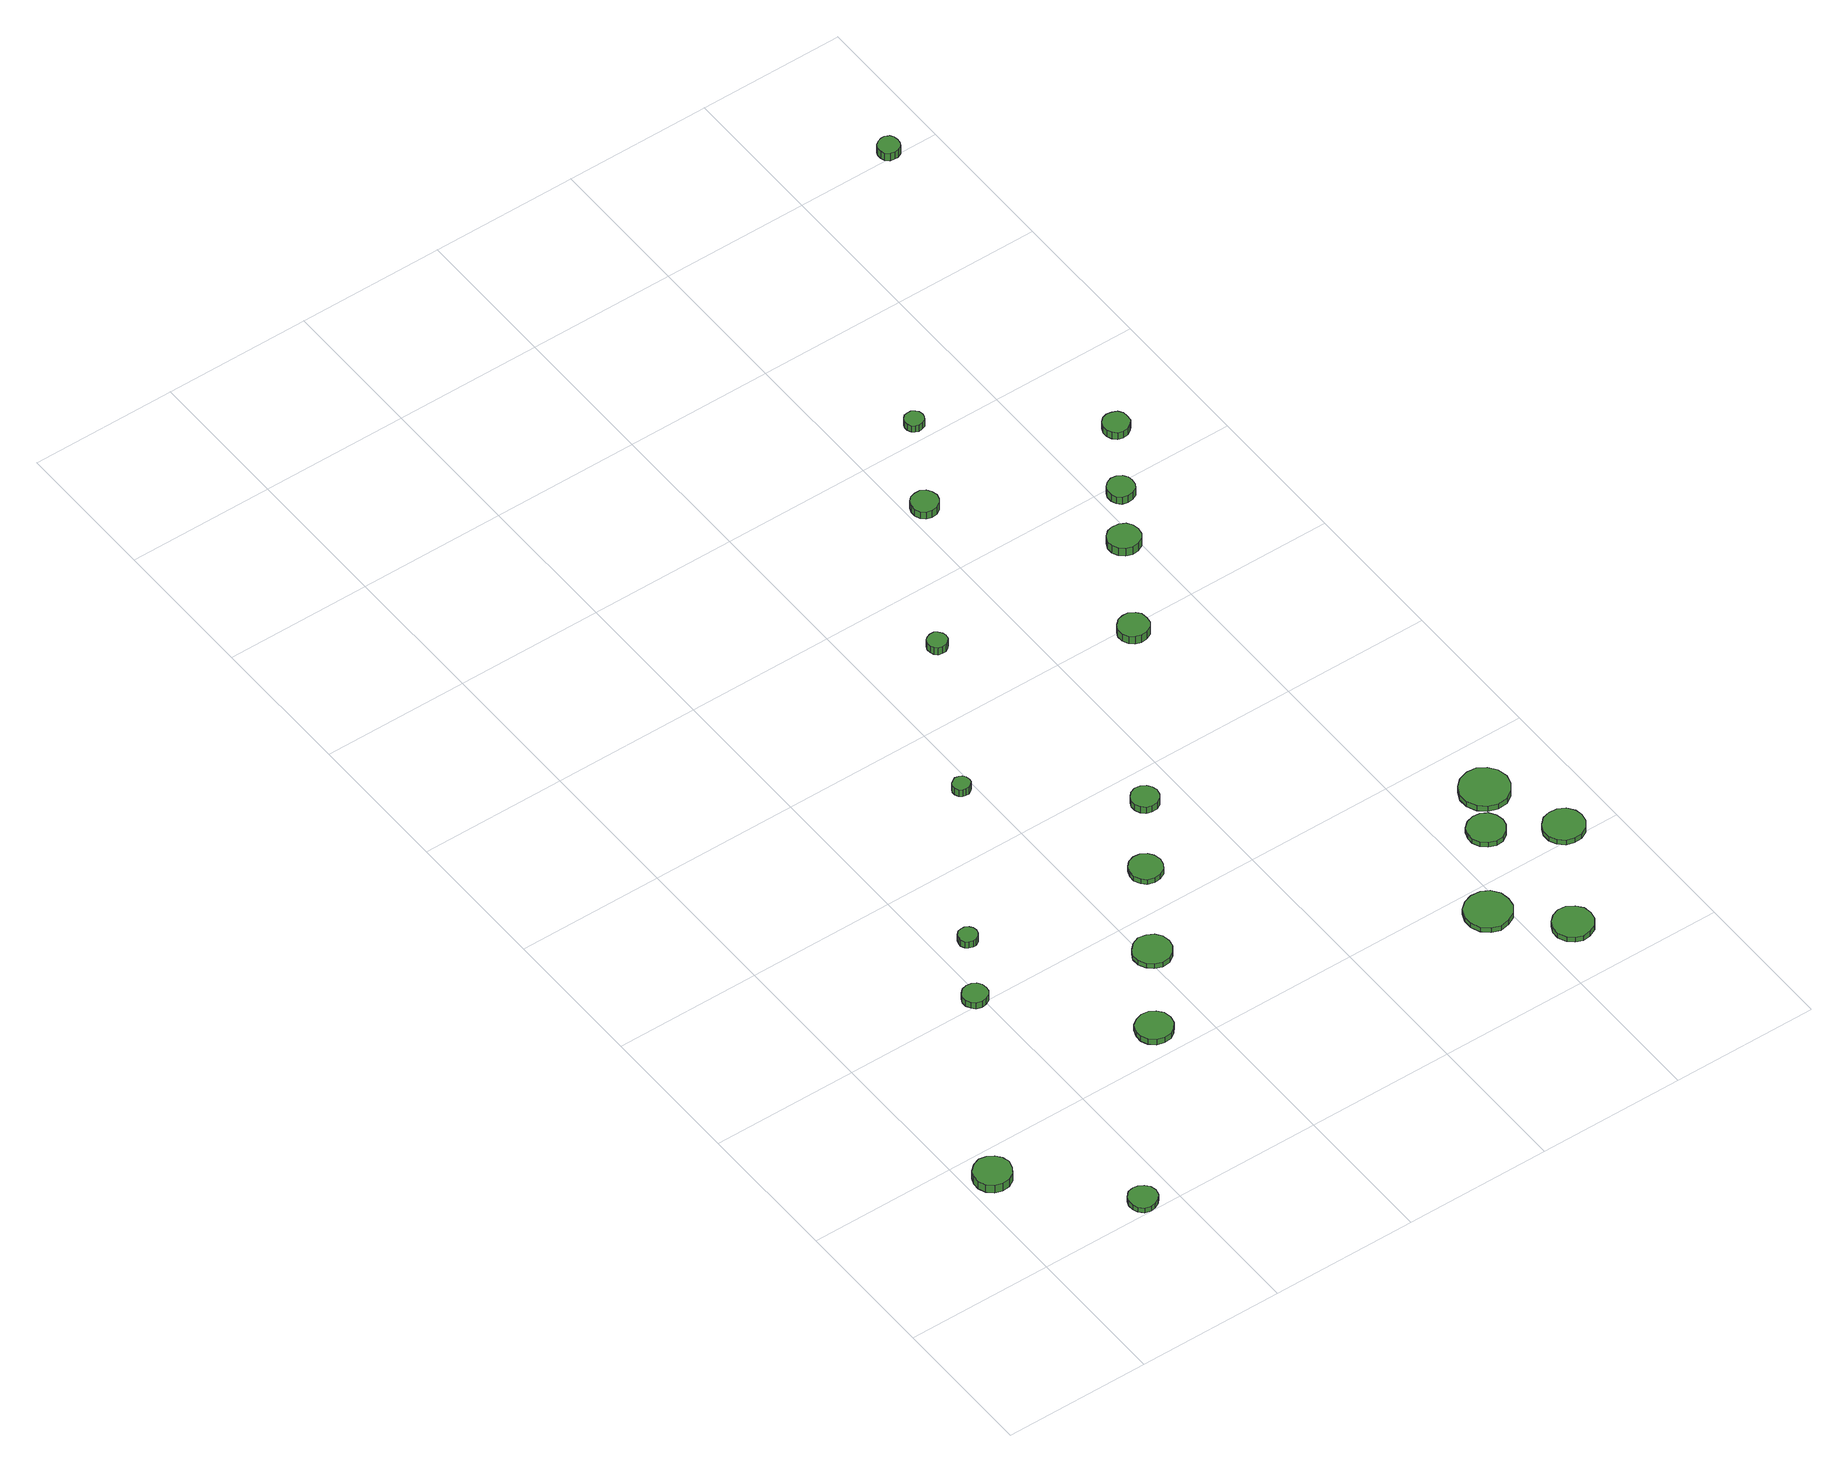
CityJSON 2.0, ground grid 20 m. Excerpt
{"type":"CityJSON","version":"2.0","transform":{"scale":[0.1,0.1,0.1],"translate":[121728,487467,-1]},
"CityObjects":{
"tree1":{"type":"SolitaryVegetationObject","attributes":{"function":"something"},"geometry":[{"type":"MultiSurface","lod":"1","boundaries":[[[0,1,2,3,4,5,6,7,8,9,10,11,12,13,14]],[[15,16,17,18,19,20,21,22,23,24,25,26,27,28,29]],[[0,29,28,1]],[[1,28,27,2]],[[2,27,26,3]],[[3,26,25,4]],[[4,25,24,5]],[[5,24,23,6]],[[6,23,22,7]],[[7,22,21,8]],[[8,21,20,9]],[[9,20,19,10]],[[10,19,18,11]],[[11,18,17,12]],[[12,17,16,13]],[[13,16,15,14]],[[14,15,29,0]]]}]},
"tree2":{"type":"SolitaryVegetationObject","attributes":{"function":"something"},"geometry":[{"type":"MultiSurface","lod":"1","boundaries":[[[30,31,32,33,34,35,36,37,38,39,40,41,42,43,44]],[[45,46,47,48,49,50,51,52,53,54,55,56,57,58,59]],[[30,59,58,31]],[[31,58,57,32]],[[32,57,56,33]],[[33,56,55,34]],[[34,55,54,35]],[[35,54,53,36]],[[36,53,52,37]],[[37,52,51,38]],[[38,51,50,39]],[[39,50,49,40]],[[40,49,48,41]],[[41,48,47,42]],[[42,47,46,43]],[[43,46,45,44]],[[44,45,59,30]]]}]},
"tree3":{"type":"SolitaryVegetationObject","attributes":{"function":"something"},"geometry":[{"type":"MultiSurface","lod":"1","boundaries":[[[60,61,62,63,64,65,66,67,68,69,70,71,72,73,74]],[[75,76,77,78,79,80,81,82,83,84,85,86,87,88,89]],[[60,89,88,61]],[[61,88,87,62]],[[62,87,86,63]],[[63,86,85,64]],[[64,85,84,65]],[[65,84,83,66]],[[66,83,82,67]],[[67,82,81,68]],[[68,81,80,69]],[[69,80,79,70]],[[70,79,78,71]],[[71,78,77,72]],[[72,77,76,73]],[[73,76,75,74]],[[74,75,89,60]]]}]},
"tree4":{"type":"SolitaryVegetationObject","attributes":{"function":"something"},"geometry":[{"type":"MultiSurface","lod":"1","boundaries":[[[90,91,92,93,94,95,96,97,98,99,100,101,102,103,104]],[[105,106,107,108,109,110,111,112,113,114,115,116,117,118,119]],[[90,119,118,91]],[[91,118,117,92]],[[92,117,116,93]],[[93,116,115,94]],[[94,115,114,95]],[[95,114,113,96]],[[96,113,112,97]],[[97,112,111,98]],[[98,111,110,99]],[[99,110,109,100]],[[100,109,108,101]],[[101,108,107,102]],[[102,107,106,103]],[[103,106,105,104]],[[104,105,119,90]]]}]},
"tree5":{"type":"SolitaryVegetationObject","attributes":{"function":"something"},"geometry":[{"type":"MultiSurface","lod":"1","boundaries":[[[120,121,122,123,124,125,126,127,128,129,130,131,132,133,134]],[[135,136,137,138,139,140,141,142,143,144,145,146,147,148,149]],[[120,149,148,121]],[[121,148,147,122]],[[122,147,146,123]],[[123,146,145,124]],[[124,145,144,125]],[[125,144,143,126]],[[126,143,142,127]],[[127,142,141,128]],[[128,141,140,129]],[[129,140,139,130]],[[130,139,138,131]],[[131,138,137,132]],[[132,137,136,133]],[[133,136,135,134]],[[134,135,149,120]]]}]},
"tree6":{"type":"SolitaryVegetationObject","attributes":{"function":"something"},"geometry":[{"type":"MultiSurface","lod":"1","boundaries":[[[150,151,152,153,154,155,156,157,158,159,160,161,162,163,164]],[[165,166,167,168,169,170,171,172,173,174,175,176,177,178,179]],[[150,179,178,151]],[[151,178,177,152]],[[152,177,176,153]],[[153,176,175,154]],[[154,175,174,155]],[[155,174,173,156]],[[156,173,172,157]],[[157,172,171,158]],[[158,171,170,159]],[[159,170,169,160]],[[160,169,168,161]],[[161,168,167,162]],[[162,167,166,163]],[[163,166,165,164]],[[164,165,179,150]]]}]},
"tree7":{"type":"SolitaryVegetationObject","attributes":{"function":"something"},"geometry":[{"type":"MultiSurface","lod":"1","boundaries":[[[180,181,182,183,184,185,186,187,188,189,190,191,192,193,194]],[[195,196,197,198,199,200,201,202,203,204,205,206,207,208,209]],[[180,209,208,181]],[[181,208,207,182]],[[182,207,206,183]],[[183,206,205,184]],[[184,205,204,185]],[[185,204,203,186]],[[186,203,202,187]],[[187,202,201,188]],[[188,201,200,189]],[[189,200,199,190]],[[190,199,198,191]],[[191,198,197,192]],[[192,197,196,193]],[[193,196,195,194]],[[194,195,209,180]]]}]},
"tree8":{"type":"SolitaryVegetationObject","attributes":{"function":"something"},"geometry":[{"type":"MultiSurface","lod":"1","boundaries":[[[210,211,212,213,214,215,216,217,218,219,220,221,222,223,224]],[[225,226,227,228,229,230,231,232,233,234,235,236,237,238,239]],[[210,239,238,211]],[[211,238,237,212]],[[212,237,236,213]],[[213,236,235,214]],[[214,235,234,215]],[[215,234,233,216]],[[216,233,232,217]],[[217,232,231,218]],[[218,231,230,219]],[[219,230,229,220]],[[220,229,228,221]],[[221,228,227,222]],[[222,227,226,223]],[[223,226,225,224]],[[224,225,239,210]]]}]},
"tree9":{"type":"SolitaryVegetationObject","attributes":{"function":"something"},"geometry":[{"type":"MultiSurface","lod":"1","boundaries":[[[240,241,242,243,244,245,246,247,248,249,250,251,252,253,254]],[[255,256,257,258,259,260,261,262,263,264,265,266,267,268,269]],[[240,269,268,241]],[[241,268,267,242]],[[242,267,266,243]],[[243,266,265,244]],[[244,265,264,245]],[[245,264,263,246]],[[246,263,262,247]],[[247,262,261,248]],[[248,261,260,249]],[[249,260,259,250]],[[250,259,258,251]],[[251,258,257,252]],[[252,257,256,253]],[[253,256,255,254]],[[254,255,269,240]]]}]},
"tree10":{"type":"SolitaryVegetationObject","attributes":{"function":"something"},"geometry":[{"type":"MultiSurface","lod":"1","boundaries":[[[270,271,272,273,274,275,276,277,278,279,280,281,282,283,284]],[[285,286,287,288,289,290,291,292,293,294,295,296,297,298,299]],[[270,299,298,271]],[[271,298,297,272]],[[272,297,296,273]],[[273,296,295,274]],[[274,295,294,275]],[[275,294,293,276]],[[276,293,292,277]],[[277,292,291,278]],[[278,291,290,279]],[[279,290,289,280]],[[280,289,288,281]],[[281,288,287,282]],[[282,287,286,283]],[[283,286,285,284]],[[284,285,299,270]]]}]},
"tree11":{"type":"SolitaryVegetationObject","attributes":{"function":"something"},"geometry":[{"type":"MultiSurface","lod":"1","boundaries":[[[300,301,302,303,304,305,306,307,308,309,310,311,312,313,314]],[[315,316,317,318,319,320,321,322,323,324,325,326,327,328,329]],[[300,329,328,301]],[[301,328,327,302]],[[302,327,326,303]],[[303,326,325,304]],[[304,325,324,305]],[[305,324,323,306]],[[306,323,322,307]],[[307,322,321,308]],[[308,321,320,309]],[[309,320,319,310]],[[310,319,318,311]],[[311,318,317,312]],[[312,317,316,313]],[[313,316,315,314]],[[314,315,329,300]]]}]},
"tree12":{"type":"SolitaryVegetationObject","attributes":{"function":"something"},"geometry":[{"type":"MultiSurface","lod":"1","boundaries":[[[330,331,332,333,334,335,336,337,338,339,340,341,342,343,344]],[[345,346,347,348,349,350,351,352,353,354,355,356,357,358,359]],[[330,359,358,331]],[[331,358,357,332]],[[332,357,356,333]],[[333,356,355,334]],[[334,355,354,335]],[[335,354,353,336]],[[336,353,352,337]],[[337,352,351,338]],[[338,351,350,339]],[[339,350,349,340]],[[340,349,348,341]],[[341,348,347,342]],[[342,347,346,343]],[[343,346,345,344]],[[344,345,359,330]]]}]},
"tree13":{"type":"SolitaryVegetationObject","attributes":{"function":"something"},"geometry":[{"type":"MultiSurface","lod":"1","boundaries":[[[360,361,362,363,364,365,366,367,368,369,370,371,372,373,374]],[[375,376,377,378,379,380,381,382,383,384,385,386,387,388,389]],[[360,389,388,361]],[[361,388,387,362]],[[362,387,386,363]],[[363,386,385,364]],[[364,385,384,365]],[[365,384,383,366]],[[366,383,382,367]],[[367,382,381,368]],[[368,381,380,369]],[[369,380,379,370]],[[370,379,378,371]],[[371,378,377,372]],[[372,377,376,373]],[[373,376,375,374]],[[374,375,389,360]]]}]},
"tree14":{"type":"SolitaryVegetationObject","attributes":{"function":"something"},"geometry":[{"type":"MultiSurface","lod":"1","boundaries":[[[390,391,392,393,394,395,396,397,398,399,400,401,402,403,404]],[[405,406,407,408,409,410,411,412,413,414,415,416,417,418,419]],[[390,419,418,391]],[[391,418,417,392]],[[392,417,416,393]],[[393,416,415,394]],[[394,415,414,395]],[[395,414,413,396]],[[396,413,412,397]],[[397,412,411,398]],[[398,411,410,399]],[[399,410,409,400]],[[400,409,408,401]],[[401,408,407,402]],[[402,407,406,403]],[[403,406,405,404]],[[404,405,419,390]]]}]},
"tree15":{"type":"SolitaryVegetationObject","attributes":{"function":"something"},"geometry":[{"type":"MultiSurface","lod":"1","boundaries":[[[420,421,422,423,424,425,426,427,428,429,430,431,432,433,434]],[[435,436,437,438,439,440,441,442,443,444,445,446,447,448,449]],[[420,449,448,421]],[[421,448,447,422]],[[422,447,446,423]],[[423,446,445,424]],[[424,445,444,425]],[[425,444,443,426]],[[426,443,442,427]],[[427,442,441,428]],[[428,441,440,429]],[[429,440,439,430]],[[430,439,438,431]],[[431,438,437,432]],[[432,437,436,433]],[[433,436,435,434]],[[434,435,449,420]]]}]},
"tree16":{"type":"SolitaryVegetationObject","attributes":{"function":"something"},"geometry":[{"type":"MultiSurface","lod":"1","boundaries":[[[450,451,452,453,454,455,456,457,458,459,460,461,462,463,464]],[[465,466,467,468,469,470,471,472,473,474,475,476,477,478,479]],[[450,479,478,451]],[[451,478,477,452]],[[452,477,476,453]],[[453,476,475,454]],[[454,475,474,455]],[[455,474,473,456]],[[456,473,472,457]],[[457,472,471,458]],[[458,471,470,459]],[[459,470,469,460]],[[460,469,468,461]],[[461,468,467,462]],[[462,467,466,463]],[[463,466,465,464]],[[464,465,479,450]]]}]},
"tree17":{"type":"SolitaryVegetationObject","attributes":{"function":"something"},"geometry":[{"type":"MultiSurface","lod":"1","boundaries":[[[480,481,482,483,484,485,486,487,488,489,490,491,492,493,494]],[[495,496,497,498,499,500,501,502,503,504,505,506,507,508,509]],[[480,509,508,481]],[[481,508,507,482]],[[482,507,506,483]],[[483,506,505,484]],[[484,505,504,485]],[[485,504,503,486]],[[486,503,502,487]],[[487,502,501,488]],[[488,501,500,489]],[[489,500,499,490]],[[490,499,498,491]],[[491,498,497,492]],[[492,497,496,493]],[[493,496,495,494]],[[494,495,509,480]]]}]},
"tree18":{"type":"SolitaryVegetationObject","attributes":{"function":"something"},"geometry":[{"type":"MultiSurface","lod":"1","boundaries":[[[510,511,512,513,514,515,516,517,518,519,520,521,522,523,524]],[[525,526,527,528,529,530,531,532,533,534,535,536,537,538,539]],[[510,539,538,511]],[[511,538,537,512]],[[512,537,536,513]],[[513,536,535,514]],[[514,535,534,515]],[[515,534,533,516]],[[516,533,532,517]],[[517,532,531,518]],[[518,531,530,519]],[[519,530,529,520]],[[520,529,528,521]],[[521,528,527,522]],[[522,527,526,523]],[[523,526,525,524]],[[524,525,539,510]]]}]},
"tree19":{"type":"SolitaryVegetationObject","attributes":{"function":"something"},"geometry":[{"type":"MultiSurface","lod":"1","boundaries":[[[540,541,542,543,544,545,546,547,548,549,550,551,552,553,554]],[[555,556,557,558,559,560,561,562,563,564,565,566,567,568,569]],[[540,569,568,541]],[[541,568,567,542]],[[542,567,566,543]],[[543,566,565,544]],[[544,565,564,545]],[[545,564,563,546]],[[546,563,562,547]],[[547,562,561,548]],[[548,561,560,549]],[[549,560,559,550]],[[550,559,558,551]],[[551,558,557,552]],[[552,557,556,553]],[[553,556,555,554]],[[554,555,569,540]]]}]},
"tree20":{"type":"SolitaryVegetationObject","attributes":{"function":"something"},"geometry":[{"type":"MultiSurface","lod":"1","boundaries":[[[570,571,572,573,574,575,576,577,578,579,580,581,582,583,584]],[[585,586,587,588,589,590,591,592,593,594,595,596,597,598,599]],[[570,599,598,571]],[[571,598,597,572]],[[572,597,596,573]],[[573,596,595,574]],[[574,595,594,575]],[[575,594,593,576]],[[576,593,592,577]],[[577,592,591,578]],[[578,591,590,579]],[[579,590,589,580]],[[580,589,588,581]],[[581,588,587,582]],[[582,587,586,583]],[[583,586,585,584]],[[584,585,599,570]]]}]},
"tree21":{"type":"SolitaryVegetationObject","attributes":{"function":"something"},"geometry":[{"type":"MultiSurface","lod":"1","boundaries":[[[600,601,602,603,604,605,606,607,608,609,610,611,612,613,614]],[[615,616,617,618,619,620,621,622,623,624,625,626,627,628,629]],[[600,629,628,601]],[[601,628,627,602]],[[602,627,626,603]],[[603,626,625,604]],[[604,625,624,605]],[[605,624,623,606]],[[606,623,622,607]],[[607,622,621,608]],[[608,621,620,609]],[[609,620,619,610]],[[610,619,618,611]],[[611,618,617,612]],[[612,617,616,613]],[[613,616,615,614]],[[614,615,629,600]]]}]},
"tree22":{"type":"SolitaryVegetationObject","attributes":{"function":"something"},"geometry":[{"type":"MultiSurface","lod":"1","boundaries":[[[630,631,632,633,634,635,636,637,638,639,640,641,642,643,644]],[[645,646,647,648,649,650,651,652,653,654,655,656,657,658,659]],[[630,659,658,631]],[[631,658,657,632]],[[632,657,656,633]],[[633,656,655,634]],[[634,655,654,635]],[[635,654,653,636]],[[636,653,652,637]],[[637,652,651,638]],[[638,651,650,639]],[[639,650,649,640]],[[640,649,648,641]],[[641,648,647,642]],[[642,647,646,643]],[[643,646,645,644]],[[644,645,659,630]]]}]}
},
"vertices":[
[59,157,21],[56,167,21],[50,175,21],[41,180,21],[31,182,21],[21,178,21],[13,171,21],[9,162,21],[9,152,21],[13,142,21],[21,135,21],[31,132,21],[41,133,21],[50,138,21],[56,147,21],[56,147,8],[50,138,8],[41,133,8],[31,132,8],[21,135,8],[13,142,8],[9,152,8],[9,162,8],[13,171,8],[21,178,8],[31,182,8],[41,180,8],[50,175,8],[56,167,8],[59,157,8],
[178,19,15],[176,27,15],[171,33,15],[164,37,15],[157,38,15],[149,36,15],[143,30,15],[140,23,15],[140,15,15],[143,8,15],[149,2,15],[157,0,15],[164,1,15],[171,5,15],[176,11,15],[176,11,7],[171,5,7],[164,1,7],[157,0,7],[149,2,7],[143,8,7],[140,15,7],[140,23,7],[143,30,7],[149,36,7],[157,38,7],[164,37,7],[171,33,7],[176,27,7],[178,19,7],
[209,410,17],[208,417,17],[204,423,17],[198,426,17],[191,427,17],[184,425,17],[179,420,17],[176,414,17],[176,407,17],[179,401,17],[184,396,17],[191,394,17],[198,395,17],[204,398,17],[208,404,17],[208,404,7],[204,398,7],[198,395,7],[191,394,7],[184,396,7],[179,401,7],[176,407,7],[176,414,7],[179,420,7],[184,425,7],[191,427,7],[198,426,7],[204,423,7],[208,417,7],[209,410,7],
[255,494,18],[254,499,18],[251,503,18],[246,506,18],[241,506,18],[236,505,18],[232,501,18],[230,496,18],[230,491,18],[232,486,18],[236,483,18],[241,481,18],[246,481,18],[251,484,18],[254,488,18],[254,488,7],[251,484,7],[246,481,7],[241,481,7],[236,483,7],[232,486,7],[230,491,7],[230,496,7],[232,501,7],[236,505,7],[241,506,7],[246,506,7],[251,503,7],[254,499,7],[255,494,7],
[361,240,16],[359,250,16],[353,258,16],[345,263,16],[335,264,16],[325,261,16],[317,255,16],[313,245,16],[313,235,16],[317,226,16],[325,219,16],[335,216,16],[345,217,16],[353,222,16],[359,230,16],[359,230,7],[353,222,7],[345,217,7],[335,216,7],[325,219,7],[317,226,7],[313,235,7],[313,245,7],[317,255,7],[325,261,7],[335,264,7],[345,263,7],[353,258,7],[359,250,7],[361,240,7],
[435,344,15],[433,355,15],[427,363,15],[418,368,15],[407,370,15],[397,366,15],[390,359,15],[385,350,15],[385,339,15],[390,330,15],[397,323,15],[407,319,15],[418,320,15],[427,326,15],[433,334,15],[433,334,7],[427,326,7],[418,320,7],[407,319,7],[397,323,7],[390,330,7],[385,339,7],[385,350,7],[390,359,7],[397,366,7],[407,370,7],[418,368,7],[427,363,7],[433,355,7],[435,344,7],
[392,696,25],[391,701,25],[388,705,25],[384,707,25],[379,708,25],[375,706,25],[371,703,25],[369,699,25],[369,694,25],[371,689,25],[375,686,25],[379,685,25],[384,685,25],[388,688,25],[391,691,25],[391,691,13],[388,688,13],[384,685,13],[379,685,13],[375,686,13],[371,689,13],[369,694,13],[369,699,13],[371,703,13],[375,706,13],[379,708,13],[384,707,13],[388,705,13],[391,701,13],[392,696,13],
[506,460,15],[504,469,15],[499,476,15],[491,481,15],[482,482,15],[473,479,15],[467,473,15],[463,464,15],[463,455,15],[467,447,15],[473,441,15],[482,438,15],[491,439,15],[499,443,15],[504,451,15],[504,451,7],[499,443,7],[491,439,7],[482,438,7],[473,441,7],[467,447,7],[463,455,7],[463,464,7],[467,473,7],[473,479,7],[482,482,7],[491,481,7],[499,476,7],[504,469,7],[506,460,7],
[569,553,18],[567,560,18],[563,566,18],[556,570,18],[548,571,18],[541,568,18],[536,563,18],[533,556,18],[533,549,18],[536,542,18],[541,537,18],[548,535,18],[556,535,18],[563,539,18],[567,545,18],[567,545,7],[563,539,7],[556,535,7],[548,535,7],[541,537,7],[536,542,7],[533,549,7],[533,556,7],[536,563,7],[541,568,7],[548,571,7],[556,570,7],[563,566,7],[567,560,7],[569,553,7],
[511,907,23],[510,912,23],[506,917,23],[502,920,23],[496,920,23],[491,918,23],[487,915,23],[485,910,23],[485,904,23],[487,899,23],[491,895,23],[496,894,23],[502,894,23],[506,897,23],[510,901,23],[510,901,11],[506,897,11],[502,894,11],[496,894,11],[491,895,11],[487,899,11],[485,904,11],[485,910,11],[487,915,11],[491,918,11],[496,920,11],[502,920,11],[506,917,11],[510,912,11],[511,907,11],
[808,158,15],[806,171,15],[798,182,15],[787,188,15],[774,189,15],[762,185,15],[752,177,15],[747,165,15],[747,152,15],[752,140,15],[762,131,15],[774,127,15],[787,129,15],[798,135,15],[806,146,15],[806,146,7],[798,135,7],[787,129,7],[774,127,7],[762,131,7],[752,140,7],[747,152,7],[747,165,7],[752,177,7],[762,185,7],[774,189,7],[787,188,7],[798,182,7],[806,171,7],[808,158,7],
[875,81,15],[873,92,15],[866,101,15],[856,107,15],[845,108,15],[835,104,15],[827,97,15],[822,87,15],[822,76,15],[827,65,15],[835,58,15],[845,54,15],[856,56,15],[866,61,15],[873,70,15],[873,70,7],[866,61,7],[856,56,7],[845,54,7],[835,58,7],[827,65,7],[822,76,7],[822,87,7],[827,97,7],[835,104,7],[845,108,7],[856,107,7],[866,101,7],[873,92,7],[875,81,7],
[880,269,15],[878,279,15],[872,288,15],[863,293,15],[853,294,15],[843,291,15],[835,284,15],[831,274,15],[831,264,15],[835,255,15],[843,248,15],[853,244,15],[863,245,15],[872,251,15],[878,259,15],[878,259,7],[872,251,7],[863,245,7],[853,244,7],[843,248,7],[835,255,7],[831,264,7],[831,274,7],[835,284,7],[843,291,7],[853,294,7],[863,293,7],[872,288,7],[878,279,7],[880,269,7],
[723,785,26],[722,794,26],[717,800,26],[709,805,26],[701,805,26],[693,803,26],[687,797,26],[683,790,26],[683,781,26],[687,773,26],[693,768,26],[701,765,26],[709,766,26],[717,770,26],[722,777,26],[722,777,13],[717,770,13],[709,766,13],[701,765,13],[693,768,13],[687,773,13],[683,781,13],[683,790,13],[687,797,13],[693,803,13],[701,805,13],[709,805,13],[717,800,13],[722,794,13],[723,785,13],
[642,1105,19],[640,1113,19],[636,1119,19],[629,1123,19],[622,1123,19],[614,1121,19],[609,1116,19],[606,1109,19],[606,1101,19],[609,1094,19],[614,1089,19],[622,1087,19],[629,1088,19],[636,1092,19],[640,1098,19],[640,1098,7],[636,1092,7],[629,1088,7],[622,1087,7],[614,1089,7],[609,1094,7],[606,1101,7],[606,1109,7],[609,1116,7],[614,1121,7],[622,1123,7],[629,1123,7],[636,1119,7],[640,1113,7],[642,1105,7],
[926,324,16],[923,338,16],[915,349,16],[904,356,16],[890,357,16],[877,353,16],[867,344,16],[861,331,16],[861,318,16],[867,305,16],[877,296,16],[890,292,16],[904,293,16],[915,300,16],[923,311,16],[923,311,7],[915,300,7],[904,293,7],[890,292,7],[877,296,7],[867,305,7],[861,318,7],[861,331,7],[867,344,7],[877,353,7],[890,357,7],[904,356,7],[915,349,7],[923,338,7],[926,324,7],
[962,219,15],[960,229,15],[953,239,15],[943,244,15],[932,245,15],[921,242,15],[913,234,15],[908,224,15],[908,213,15],[913,203,15],[921,195,15],[932,192,15],[943,193,15],[953,198,15],[960,208,15],[960,208,7],[953,198,7],[943,193,7],[932,192,7],[921,195,7],[913,203,7],[908,213,7],[908,224,7],[913,234,7],[921,242,7],[932,245,7],[943,244,7],[953,239,7],[960,229,7],[962,219,7],
[806,916,19],[804,925,19],[799,932,19],[791,936,19],[782,937,19],[774,935,19],[767,929,19],[763,920,19],[763,912,19],[767,904,19],[774,898,19],[782,895,19],[791,896,19],[799,900,19],[804,907,19],[804,907,6],[799,900,6],[791,896,6],[782,895,6],[774,898,6],[767,904,6],[763,912,6],[763,920,6],[767,929,6],[774,935,6],[782,937,6],[791,936,6],[799,932,6],[804,925,6],[806,916,6],
[707,1224,19],[706,1229,19],[703,1233,19],[698,1236,19],[693,1236,19],[688,1235,19],[684,1231,19],[682,1226,19],[682,1221,19],[684,1216,19],[688,1213,19],[693,1211,19],[698,1212,19],[703,1214,19],[706,1219,19],[706,1219,8],[703,1214,8],[698,1212,8],[693,1211,8],[688,1213,8],[684,1216,8],[682,1221,8],[682,1226,8],[684,1231,8],[688,1235,8],[693,1236,8],[698,1236,8],[703,1233,8],[706,1229,8],[707,1224,8],
[848,986,18],[847,993,18],[843,999,18],[836,1003,18],[829,1004,18],[821,1001,18],[816,996,18],[813,990,18],[813,982,18],[816,975,18],[821,970,18],[829,968,18],[836,969,18],[843,972,18],[847,979,18],[847,979,6],[843,972,6],[836,969,6],[829,968,6],[821,970,6],[816,975,6],[813,982,6],[813,990,6],[816,996,6],[821,1001,6],[829,1004,6],[836,1003,6],[843,999,6],[847,993,6],[848,986,6],
[906,1076,18],[905,1083,18],[901,1089,18],[894,1092,18],[887,1093,18],[880,1091,18],[875,1086,18],[872,1079,18],[872,1072,18],[875,1065,18],[880,1060,18],[887,1058,18],[894,1059,18],[901,1063,18],[905,1068,18],[905,1068,6],[901,1063,6],[894,1059,6],[887,1058,6],[880,1060,6],[875,1065,6],[872,1072,6],[872,1079,6],[875,1086,6],[880,1091,6],[887,1093,6],[894,1092,6],[901,1089,6],[905,1083,6],[906,1076,6],
[948,1605,25],[947,1611,25],[944,1616,25],[938,1619,25],[933,1619,25],[927,1617,25],[922,1613,25],[920,1608,25],[920,1602,25],[922,1596,25],[927,1592,25],[933,1591,25],[938,1591,25],[944,1594,25],[947,1599,25],[947,1599,12],[944,1594,12],[938,1591,12],[933,1591,12],[927,1592,12],[922,1596,12],[920,1602,12],[920,1608,12],[922,1613,12],[927,1617,12],[933,1619,12],[938,1619,12],[944,1616,12],[947,1611,12],[948,1605,12]
]}
